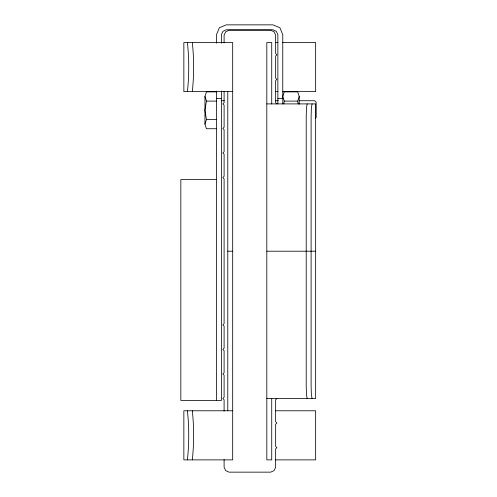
<?xml version="1.0" encoding="UTF-8"?>
<svg xmlns="http://www.w3.org/2000/svg" width="497" height="497" viewBox="0 0 497 497"><rect width="100%" height="100%" fill="white"/><g stroke="black" fill="none" stroke-linecap="round" stroke-linejoin="round"><path stroke-width="0.75" d="M216.487 91.883L206.423 91.883L204.95 96.486L206.423 101.096L204.95 110.309L206.423 119.522L204.95 124.126L206.423 128.735L216.487 128.735M283.793 103.929L284.247 101.096L282.768 96.486L284.247 91.883L297.746 91.883L299.219 96.486L299.219 104.165M187.412 91.628C189.171 75.438 189.171 58.714 187.412 42.531M192.308 91.628C194.066 75.438 194.066 58.714 192.308 42.531M187.412 459.874C189.171 443.684 189.171 426.96 187.412 410.777M192.308 459.874C194.066 443.684 194.066 426.96 192.308 410.777M307.196 103.904L306.506 107.501L306.214 116.18L306.214 386.225L306.506 394.904L307.196 398.501M312.091 103.904L311.395 107.501L311.11 116.18L311.11 386.225L311.395 394.904L312.091 398.501M298.2 103.929L297.746 101.096L299.219 96.486M315.179 118.416L316.16 117.385L316.16 102.283L314.688 100.736L299.219 100.736M276.879 398.501L275.649 399.731L275.649 421.823L276.879 423.053L275.649 424.276L275.649 446.374L276.879 447.598L275.649 448.828L275.649 467.242L274.095 470.591L270.741 472.15L229.005 472.15L225.65 470.591L224.097 467.242L224.097 459.57M275.537 42.531L278.009 42.531M282.395 42.531L315.651 42.531L315.651 91.628L282.395 91.628M232.689 91.628L183.853 91.628L183.853 42.531L232.689 42.531L232.689 459.874L183.853 459.874L183.853 410.777L232.689 410.777M275.537 91.628L278.009 91.628M216.487 98.499L221.395 98.499M277.86 98.499L282.768 98.499M221.128 100.736L224.222 100.736M275.251 100.736L278.345 100.736M206.423 101.096L216.487 101.096M284.247 101.096L297.746 101.096M266.814 103.904L315.651 103.904L315.651 398.501L266.814 398.501M206.423 119.522L216.487 119.522M216.649 179.516L180.84 179.516L180.84 400.464L221.395 400.464L221.395 91.05M227.781 251.202L232.689 251.202M266.814 251.202L306.028 251.202M306.214 251.202L315.651 251.202M275.537 410.777L315.651 410.777L315.651 459.874L275.537 459.874M276.879 103.904L275.649 102.674L275.649 80.582L276.879 79.352L275.649 78.128L275.649 56.031L276.879 54.8L275.649 53.577L275.649 35.163L274.095 31.808L270.741 30.255L229.005 30.255L225.65 31.808L224.097 35.163L224.097 42.835M282.768 103.873L282.768 34.672L279.898 27.726L272.952 24.85L226.309 24.85L219.363 27.726L216.487 34.672L216.487 43.196M277.86 103.873L277.86 34.672L276.307 31.317L272.952 29.758L226.309 29.758L222.954 31.317L221.395 34.672L221.395 43.196M271.722 103.904L271.722 42.531L266.814 42.531L266.814 459.874L271.722 459.874L271.722 398.501M227.781 91.628L227.781 410.777M224.097 91.249L224.097 102.674L222.867 103.904L224.097 105.128L224.097 127.226L222.867 128.45L224.097 129.68L224.097 151.778L222.867 153.001L224.097 154.232L224.097 176.323L222.867 177.553L224.097 178.777L224.097 323.622L222.867 324.852L224.097 326.082L224.097 348.173L222.867 349.403L224.097 350.627L224.097 372.725L222.867 373.949L224.097 375.179L224.097 397.271L222.867 398.501L224.097 399.731L224.097 411.156M216.487 91.05L216.487 400.464M204.95 96.486L204.95 124.126"/></g></svg>
